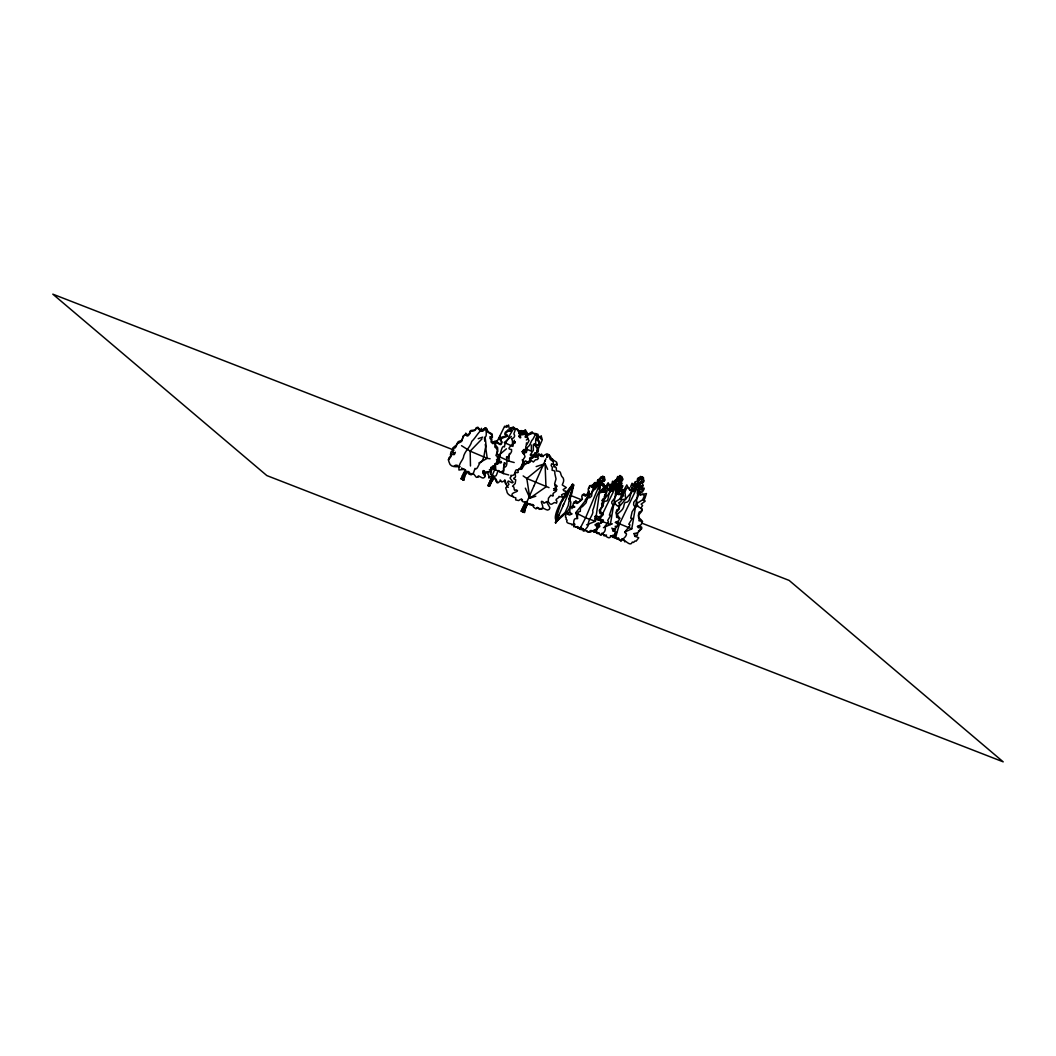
<?xml version="1.0" encoding="UTF-8"?>
<svg xmlns="http://www.w3.org/2000/svg" width="1056" height="1056" viewBox="0 0 1056 1056"><rect width="100%" height="100%" fill="white"/><g stroke="black" fill="none" stroke-linecap="round" stroke-linejoin="round"><path stroke-width="1.5" d="M525.782 435.521L527.485 436.247M619.027 488.202L619.846 488.611L619.595 490.895C621.865 492.122 622.776 488.479 620.176 488.545L620.743 488.598M485.734 429.092L485.47 427.759L483.859 429.475C479.833 434.306 478.883 426.492 476.018 428.459C475.319 432.828 468.151 429.752 469.841 433.699C465.815 439.718 467.188 431.719 463.426 436.458L462 439.85C462.686 441.738 459.518 442.24 458.476 443.203C455.73 442.86 457.525 449.038 452.866 448.338C453.961 449.869 451.427 450.014 452.456 451.255L453.658 452.971L454.898 453.209L455.4 452.232M621.773 490.71L621.839 491.608M508.728 474.949L503.356 473.55L504.187 462.779M514.206 462.528L508.834 461.116L509.428 453.433M615.714 483.252C613.536 479.2 623.066 473.735 621.496 480.018C621.232 482.17 622.354 483.754 619.384 485.258C621.68 485.166 622.934 488.149 619.674 486.684M595.967 484.163L595.307 486.077M515.486 429.238C514.193 425.542 510.668 434.108 508.886 436.735C509.546 438.346 504.108 443.124 504.438 446.912C501.494 443.837 500.306 457.142 499.224 456.456M571.93 491.106L572.075 489.113M603.913 491.581L605.128 486.037L603.451 486.156M606.157 488.268L606.184 485.866L608.164 482.724L610.21 486.367M490.327 436.55L491.832 439.085L491.476 441.131L493.31 442.477C497.653 440.933 493.904 444.8 496.32 446.094L497.627 447.652L497.825 451.598L496.848 452.351M532.396 433.422L532.105 431.772L530.904 433.752M571.916 508.702L572.273 505.784L574.873 506.972M483.476 470.804L482.962 472.969M614.698 504.636L615.08 501.428M616.849 487.014L617.245 483.806L602.857 500.861M636.636 506.959L637.23 502.088M638.418 492.334L638.814 489.086M639.21 485.839L639.606 482.592L618.671 507.395M521.506 499L522.535 500.161M616.942 516.001C617.826 511.645 623.462 511.487 624.07 504.94C624.69 501.151 625.852 502.92 627.541 501.917L629.125 500.201L631.646 490.948L632.742 490.38L633.164 491.779L635.54 489.086L635.342 486.367L636.728 486.618L637.626 482.922L640.728 478.276L643.078 479.173L643.408 480.586L641.903 482.948L643.078 485.021L640.028 487.885L643.078 489.337L642.035 490.156L639.527 489.496L639.223 491.225L640.57 491.832L640.266 494.512L642.932 494.3L644.371 495.832L642.655 499.739L637.19 503.303L636.979 505.296L638.075 505.956C639.052 508.82 644.596 507.223 640.952 511.434L639.21 512.002L638.59 513.955L638.524 517.4L639.514 518.206L638.893 520.714L642.563 521.492L641.164 524.66L637.85 526.284L638.207 527.63L640.464 527.947L640.86 529.386L637.613 533.016L634.115 534.006L634.788 536.078L638.748 537.768L636.148 541.134C633.917 539.933 634.564 543.708 632.346 542.058C631.026 545.78 627.99 543.088 625.931 541.49L624.69 541.807L624.188 540.038L622.433 538.996M586.621 524.832L595.439 521.308L601.049 481.114L575.718 512.754L577.724 518.522M523.472 453.988L522.667 451.453L523.67 449.526M461.525 468.323L464.746 469.616L464.772 470.844M595.399 519.737L595.874 516.516M529.135 462.805L530.693 459.307M464.838 475.794L463.914 479.952L460.984 478.817L462.436 475.622M519.037 433.013L519.196 431.983M592.205 530.653C591.98 532.475 595.214 528.238 593.921 532.079C599.597 530.719 596.429 533.636 591.571 530.706M611.16 535.828C611.12 538.098 612.731 533.927 614.196 535.326L616.48 532.369L612.995 530.878L612.414 529.056L615.49 528.198L618.341 524.99L615.688 522.258L618.605 520.832L619.832 518.047L616.612 517.361L616.334 511.408L616.889 509.692L618.42 509.19C621.628 505.494 616.744 506.893 615.886 504.385L614.922 503.791L615.107 502.036L619.925 498.907L621.43 495.462L620.162 494.116L617.113 494.142M464.482 476.903L463.861 480.11L461.036 478.698M554.083 467.082L553.938 465.894M623.964 492.796L624.73 491.383M596.891 518.958L599.438 520.357L617.245 483.806L610.342 524.542L603.425 527.67M624.637 532.105L631.778 528.871L639.606 482.592L619.37 524.119L616.057 535.986L614.922 533.082M574.992 524.753L571.837 524.911L571.309 523.921C569.078 523.486 565.501 523.129 567.112 520.067C564.722 519.592 567.521 517.796 565.435 517.057L566.042 513.44L569.501 515.038L571.23 514.285L569.778 511.434L570.187 507.236L573.976 507.408L573.038 504.319L574.24 501.587L576.932 503.527L581.473 499.831L582.358 498.3L581.684 496.848C582.265 492.03 584.496 496.61 586.925 495.568L588.007 495.898L589.169 494.617L588.192 489.007L589.684 485.641L591.532 485.694L592.984 487.555L594.528 485.813C596.033 487.859 595.888 483.49 595.835 485.971M556.868 515.592L557.08 514.589M556.961 515.183L555.456 522.68L559.469 517.955M555.601 522.746L572.616 484.07L570.161 489.562M574.57 503.356L575.771 500.623L578.16 502.748M573.263 486.314L568.748 499.25L569.395 498.775L568.3 505.375L565.132 512.477L557.542 519.407L555.456 522.68L557.225 519.143M514.298 440.18L512.873 446.384L504.24 442.53L511.342 436.471M619.014 477.827L619.991 476.969C621.298 473.748 619.846 479.384 621.628 476.414L623.014 479.266L622.116 480.823L620.242 481.087M591.796 486.301C594.343 481.694 596.812 484.295 594.026 487.898M602.91 488.149L600.732 492.888M595.492 532.066L597.392 533.61C599.359 530.152 600.138 538.864 602.356 533.518C605.537 531.92 605.722 528.739 604.996 526.126L608.533 521.968L607.688 520.436L610.817 515.275L609.391 515.143L612.124 507.25C614.988 504.016 610.777 504.768 611.86 501.64C613.285 500.042 618.79 492.73 615.503 493.693C615.859 489.06 616.783 489.43 618.341 484.994C619.12 480.823 621.166 477.616 616.202 480.506C616.004 483.542 612.018 482.684 613.576 486.697C611.226 484.532 609.286 486.526 612.81 487.978L609.127 490.486L605.986 485.852L603.979 488.268C600.059 490.169 600.89 492.294 605.035 491.449L607.2 490.776L605.801 495.053C603.834 496.742 607.438 498.234 602.62 499.884L603.9 501.178L602.58 503.052L603.425 505.824L599.306 510.22L599.861 513.348C605.114 515.196 599.122 518.773 596.006 516.305L594.99 516.833M518.074 431.204C520.529 430.637 522.667 430.188 523.697 431.534L525.294 429.66L527.868 434.201L529.228 434.306L530.798 432.445L530.64 434.174M597.656 484.202L598.171 482.869M538.019 449.975L537.53 452.575L534.626 453.71M632.042 487.991L630.841 490.552M588.878 491.7L588.1 493.838M556.987 515.024L561.356 502.366L572.972 484.348L573.698 484.862L572.946 487.608M596.521 530.798L598.594 523.34M480.242 430.426L481.496 428.314L481.998 430.307M525.452 435.151C525.611 435.679 530.125 438.464 526.31 439.996M566.636 493.561L565.646 496.412M617.008 490.156L617.258 489.324M580.246 527.327L579.823 528.449L581.249 529.782C583.268 526.693 582.107 532.29 584.39 530.996C585.618 528.805 587.624 527.472 588.496 524.687C587.281 520.436 594.396 513.929 592.68 510.457C595.927 502.418 594.634 498.564 599.729 490.987C598.026 488.638 600.613 485.628 602.303 481.483L604.243 481.246L604.454 480.242M619.265 490.895L619.687 489.641M496.016 441.857L497.996 439.732L504.649 426.162L505.296 427.099L506.748 425.462L506.748 427.258L508.556 425.014L509.335 429.066L513.493 426.888L513.902 428.815L515.315 429.568L513.902 433.884C515.869 436.128 513.493 438.953 511.447 438.451C512.53 440.22 512.807 442.372 512.239 444.418C508.451 448.153 507.566 449.13 511.592 449.539C512.358 453.658 508.213 454.067 507.989 458C504.306 452.509 509.348 465.221 505.019 467.108C501.521 465.973 505.402 471.728 502.471 471.148C500.069 472.679 500.161 471.689 498.802 470.593M556.67 516.529L555.826 522.826M621.628 495.343L623.027 491.832L621.865 490.71L619.318 491.093M616.862 483.344L616.189 484.585M602.316 485.311C600.217 485.918 604.085 481.364 601.498 483.371M545.978 458.753L545.015 460.918M618.222 479.886C619.621 476.916 618.011 481.048 619.846 480.995M640.728 478.13L641.533 476.665L641.348 478.645L642.668 477.154L641.348 478.645L639.382 477.734L637.811 481.153L635.501 481.694L635.435 485.866L632.32 484.612L632.412 485.932L634.577 487.318L633.521 488.717L632.174 488.136L630.392 490.169C628.188 490.169 630.089 486.974 627.884 487.265L626.815 484.902L624.254 489.443C625.72 490.934 622.974 493.139 623.185 490.67L622.01 491.132L621.786 493.891L622.776 495.304L621.733 496.214M557.674 511.936L558.162 510.695M528.211 434.333C530.204 432.234 535.603 433.066 538.705 435.943C539.972 437.963 535.669 438.174 537.662 440.273C540.223 440.524 539.682 444.431 538.204 445.672L536.263 444.616L534.785 445.064L538.151 449.803M621.496 476.863C621.469 475.82 618.539 478.038 618.486 480.11M536.58 452.839L535.379 456.931L534.191 456.403L532.528 458.212C531.247 456.298 528.106 457.908 530.336 459.914L527.38 462.62C524.647 458.779 525.584 462.198 522.878 462.568L521.294 466.33C523.446 469.207 518.338 467.148 518.998 469.445M595.135 485.087L595.399 484.374M524.977 434.042C525.043 430.096 520.595 435.494 519.037 433.462M612.454 486.143L612.718 485.47M617.034 493.918L618.209 490.987M464.323 475.636L462.871 479.807L461.802 478.936L465.788 470.29L464.719 469.603M527.287 463.214L528.198 461.842L528.554 462.871M552.473 460.97L552.526 458.911L550.862 459.571M616.044 486.869L617.245 483.806M638.444 485.549L639.606 482.592M556.406 520.516C549.437 515.196 578.53 471.266 572.629 489.535C572.352 494.076 569.276 498.406 570.293 500.914L570.821 502.088C570.821 512.332 560.802 515.922 555.733 522.799M601.986 507.263L601.616 503.659L602.897 501.824L601.775 500.425C606.289 498.947 602.989 497.284 604.877 495.647L606.302 491.344L604.309 491.911C594.713 491.964 606.632 489.443 603.781 486.169L602.804 486.169L603.781 484.11L601.511 483.899L603.082 478.064L601.894 477.338L599.069 481.272L598.396 484.506L597.01 484.031L597.736 485.813L595.135 488.875L595.043 486.961M466.382 471.517L463.003 479.411L461.696 479.239C468.428 467.887 464.812 469.234 458.924 470.026C458.238 462.739 463.492 460.469 463.795 455.638C465.67 450.173 470.171 447.308 471.794 441.342C474.751 438.662 476.203 435.587 479.833 431.442C481.219 428.736 482.605 434.135 484.757 428.3C487.846 427.112 486.526 432.907 489.403 433.105L491.911 434.887L492.413 437.461L490.248 436.775L489.944 438.359L491.489 440.062L491.106 442.147L492.875 443.692C498.221 439.877 500.32 448.523 502.062 442.292C496.373 435.956 514.061 437.897 504.9 433.99L505.243 432.313L507.368 430.65L510.338 430.861L511.87 427.931C515.249 428.749 518.258 428.842 519.684 432.868C518.232 438.082 528.581 430.927 525.36 436.841L525.32 437.395C527.696 436.247 527.023 437.778 528.251 439.692C531.194 440.524 524.581 444.88 525.796 448.615L525.809 451.163L524.08 453.961L525.03 456.76L522.641 460.376L523.776 462.898L525.202 463.32M537.068 451.704L542.216 439.956L542.203 439.045L541.306 439.322L541.702 437.237L540.553 438.53L541.358 435.838L538.23 438.227L537.768 434.056L535.234 434.874L533.108 438.874C529.901 441.976 531.577 444.259 527.01 447.77C526.522 456.548 525.73 450.226 523.327 452.575M589.816 493.667L588.944 495.713M535.748 481.866L534.019 485.8M526.469 505.732L524.278 510.866M538.177 451.216L537.134 451.968M545.279 460.324L544.896 461.221M601.049 481.114L585.592 517.823L580.747 527.168M517.295 429.858L517.004 429.132M559.31 514.087L558.637 515.658M529.241 496.676L529.505 496.069L522.733 511.5M563.64 504.161L562.848 505.956M569.844 496.294L570.214 495.409M617.192 493.706L618.064 491.858L616.889 491.41L617.166 489.892C620.638 491.515 620.809 488.743 617.602 488.466C620.677 486.908 619.516 485.272 619.78 483.041C621.364 476.929 614.368 483.133 614.975 486.684C612.704 486.248 613.562 493.337 610.87 490.71C607.926 493.126 609.154 497.864 607.121 500.795C605.233 501.838 604.217 499.897 603.557 503.488L600.112 509.916M530.006 462.106L530.534 461.314M529.043 497.099L533.821 486.222M585.196 499.91L589.42 494.894L589.274 492.505M595.03 531.67L599.966 534.402M614.381 536.976L619.978 540.065M592.706 486.856L594.396 483.041L592.469 487.582M547.074 456.337L547.919 454.384L546.625 457.301M615.014 537.161L615.199 535.722M526.733 502.326L526.231 503.501M526.456 503.012L527.182 501.296M541.464 468.956L542.744 466.066M542.85 465.828L545.12 460.693M600.389 481.708L600.772 480.11M590.502 485.707L592.165 485.285L593.432 487.265L594.911 485.575L596.508 485.839L595.122 482.447L597.604 483.767L597.762 480.044L599.636 479.714L600.89 476.929L602.923 477.721L604.256 476.929L604.494 480.216M541.187 469.564L535.63 482.13M546.665 456.205L547.787 454.687M616.097 537.055L615.767 537.808L613.114 537.438C613.734 533.61 612.652 537.134 610.856 536.144C609.682 539.431 607.015 537.055 605.194 535.643L604.111 535.92L603.24 533.861L601.498 533.399L604.52 535.234L606.54 535.049M535.075 452.602C531.577 457.723 536.501 454.687 537.847 455.941M581.302 528.409L580.919 529.109L576.206 526.693M609.814 490.459L610.962 487.938M484.321 428.974L483.635 429.937M619.964 491.713C620.149 488.479 622.063 487.766 620.096 490.974L619.7 492.122L617.311 492.598M462.383 475.741L463.61 473.114M523.789 512.015L521.202 511.223L524.7 504.9L524.819 501.877C520.344 502.788 522.971 496.756 518.681 500.57L515.671 499.897L515.83 497.851L513.124 497.02L511.909 494.934C511.5 492.004 520.872 491.753 516.239 489.892C512.516 491.964 515.592 486.512 512.543 486.235L515.183 483.503L515.75 479.794L513.691 478.777L514.074 477.893C517.638 478.223 512.807 470.118 516.872 472.758L518.232 472.336L517.704 469.735C520.859 470.105 521.4 465.089 523.156 464.191M586.978 494.512L587.73 493.97M546.784 456.218C549.899 451.414 550.625 459.901 553.476 460.192L556.565 462.145L557.264 464.468L556.829 465.432L556.314 464.231L554.44 464.851L554.334 466.013L556.274 467.874L556.433 470.897C561.884 471.306 559.852 473.009 561.7 476.296L563.284 478.183C564.524 481.444 562.61 483.252 562.294 484.968L566.32 487.595L563.112 489.641L564.181 491C567.917 490.235 565.369 494.248 563.495 493.786L561.528 494.828L562.597 497.204L558.98 496.465C559.68 498.274 553.661 499.132 556.974 501.204L556.512 503.197C553.529 500.914 552.816 505.336 550.07 504.042L548.724 502.181L546.77 502.128L549.912 507.804L549.278 509.335C546.876 512.068 543.114 506.141 541.873 509.098L539.524 509.335L536.976 507.619M492.056 479.186L488.598 485.984L492.928 476.296L492.73 474.289L494.38 470.382L495.818 468.89M464.864 475.715L466.488 472.877M541.86 456.628L540.091 455.426L541.504 454.04L543.154 456.654M525.796 502.207L521.651 511.078L523.961 512.437L526.284 505.6L528.436 503.474C530.759 507.395 533.452 501.376 533.518 507.118L536.026 508.886L537.425 507.382L539.854 508.82L542.216 508.306C544.645 506.629 538.534 499.554 543.022 501.706C543.998 505.85 545.939 499.91 548.196 501.97L548.447 498.181L550.796 495.264L552.922 496.082L553.331 495.211C550.678 492.796 559.931 490.829 555.232 489.68L554.624 488.387L557.198 486.248L554.598 483.833L556.037 478.936L555.232 475.345C553.964 472.243 556.512 470.712 552.077 470.263L552.314 467.306L551.153 465.551L551.588 463.795L553.397 464.429L553.238 461.657L550.07 459.122L548.764 454.714L546.678 453.882L542.969 455.994L538.956 455.347L536.791 457.103L538.481 458.014L537.491 459.518L535.392 459.835L533.372 462.013C530.046 459.03 530.627 461.947 527.472 463.096L524.278 464.917L521.624 469.286L519.103 469.3M586.621 495.515L588.034 494.155M567.072 492.703L572.339 484.625L573.632 485.153M618.077 491.951L617.496 493.522L618.658 494.67L623.278 493.456L621.839 497.812C619.872 499.554 623.423 501.006 618.605 502.762L619.872 504.055L618.539 505.956L619.357 508.741L616.229 512.609L616.915 515.645C619.542 515.579 618.116 517.678 619.661 518.39M463.558 473.233L465.234 470.118L464.627 469.432M525.386 502.141L521.149 510.998L524.608 512.53L525.611 507.751L527.696 504.055L530.416 504.029M591.716 487.212L594.158 483.529L595.109 483.529M642.114 478.738L643.434 477.602L643.632 480.15C644.846 480.48 643.13 483.622 641.599 482.75M582.912 495.607C583.77 491.33 585.38 496.333 587.585 495.145L589.446 494.815M494.776 477.457L493.046 480.018L492.954 477.233M601.405 477.748L602.818 476.045L603.082 477.404M465.274 473.524L465.841 472.494M588.707 490.486L587.532 493.759L584.958 496.03M617.47 484.414L618.697 483.226M639.87 483.278L640.622 482.183M588.997 488.506L589.763 487.186M604.336 492.056L606.038 488.532L607.702 488.624L608.797 490.644M606.566 488.717L608.216 485.324L609.814 485.417L611.2 487.199M578.754 501.943L581.236 500.293M522.628 461.815L523.34 459.65L522.126 459.954M612.982 484.744L612.374 486.222L610.883 484.15L609.985 486.539C607.913 487.885 612.229 489.628 610.038 490.684M640.556 491.726L639.949 494.736M618.314 484.546L619.674 482.816M570.728 493.429L571.243 492.624M595.544 515.605L595.122 517.07M495.594 463.967C492.532 466.976 493.429 471.94 495.792 467.676M484.427 428.736C487.621 426.096 486.75 432.643 489.601 432.551L492.215 434.069L492.36 436.907L491.687 435.864M603.438 479.226L603.332 477.866C603.9 475.028 599.491 478.447 598.211 479.965C596.072 480.163 598.99 486.446 595.756 483.001C593.314 481.958 595.201 485.1 596.653 485.153L595.729 486.341M613.285 531.313L615.331 530.112C616.546 526.891 612.625 530.416 611.886 528.053M635.118 536.567L637.441 535.207L637.494 533.425L633.97 533.452M497.257 457.657L500.029 455.677L496.637 453.631M531.419 458.832L532.488 455.519L531.92 454.331L530.627 455.585L530.297 454.766L533.372 450.305L533.306 444.602L534.138 443.956L534.851 444.629L535.63 443.203L535.722 438.94L537.187 435.732C535.656 435.389 536.804 432.34 534.864 433.924M536.712 451.519L537.887 448.958L537.029 450.186M465.96 472.256C467.57 473.273 469.656 470.356 468.956 474.131C473.352 476.916 474.065 470.686 475.015 468.402C477.47 471.266 478.975 461.591 481.694 461.657C485.087 456.1 483.793 453.064 486.024 446.041C485.734 440.893 485.641 441.844 485.047 436.854C487.199 437.765 486.42 425.911 483.872 429.449L483.16 429.792M563.31 499.118L561.937 500.953M465.762 473.92L467.161 471.979L469.511 472.349M492.03 468.191L491.542 468.838C492.347 471.9 488.624 473.18 492.479 476.058L488.07 485.694L489.443 486.196L493.508 477.616L496.663 480.203L496.69 482.526C498.736 484.48 499.699 478.843 501.547 481.853L502.564 481.813C506.88 478.012 505.032 486.103 508.279 487.384M620.228 479.912L621.139 477.602M539.154 444.233L538.388 445.13L535.643 444.272C534.574 446.041 540.144 448.549 537.979 451.73M592.112 486.341L594.145 483.542L595.096 483.608M622.657 494.696L622.024 495.647L623.713 495.964M597.01 523.327C593.63 526.997 601.207 523.855 599.61 526.865L597.973 527.459L597.076 529.201L589.816 532.224L587.954 532.25L584.113 529.544M617.298 485.628L617.166 486.314M526.403 444.682L526.429 442.873M534.23 454.476C532.052 458.489 536.897 455.096 537.346 456.694M482.038 438.847L470.158 451.15L470.474 465.986M599.174 523.208L597.656 523.248M478.724 475.913L477.774 476.401M601.022 483.186L602.25 480.784M485.047 475.675C485.417 468.983 480.097 469.696 485.06 476.573L484.427 477.431C482.354 479.833 479.318 474.5 478.289 477.14L476.335 477.338L473.405 473.616M603.504 485.496L604.045 484.994C604.468 482.671 600.6 485.377 601.762 482.13C602.923 481.602 605.906 480.467 604.586 479.068L604.375 476.85L603.266 477.061M564.59 496.927L565.382 496.584M468.389 471.517L467.663 471.398M497.983 456.02L506.405 448.813M494.908 466.382L492.505 468.442L503.356 473.55M497.323 464.323L500.927 461.248M632.135 489.786L631 490.604M466.673 472.468L469.392 472.692M547.642 469.366L545.081 463.65L526.799 478.487L529.861 498.168L535.801 496.214M485.351 473.55C486.288 471.504 489.192 470.554 487.898 473.801L488.123 474.514C490.024 474.593 487.212 480.889 490.169 476.665L492.32 476.969L488.545 485.773L489.284 486.275L493.482 476.533L496.162 475.728L498.194 470.514M542.401 465.524L545.081 463.65L545.965 486.935L529.861 498.168L525.36 488.176M581.302 527.604L580.562 528.779L577.856 528.251C578.978 524.555 575.771 528.304 575.784 526.667L573.685 526.772L574.028 524.291C573.514 523.156 573.5 518.998 575.428 518.602L577.157 518.668L578.173 512.12L580.364 511.315C579.916 510.167 581.209 504.385 582.265 506.814L586.146 502.696L586.819 499.976C587.334 496.439 588.509 498.419 590.119 497.521L591.611 496.109L592.06 491.383L593.551 488.004L594.62 487.582M624.532 489.997L621.892 490.235M496.676 461.749C503.422 460.799 492.848 463.98 495.779 465.986L495.422 466.778L492.875 465.881C491.33 467.768 489.984 469.128 490.618 471.94C488.176 469.735 486.024 475.372 484.625 471.372L483.318 470.527M478.87 463.003L487.225 458.37L490.103 458.753M596.97 515.698L595.558 516.608L595.624 518.272L603.332 519.974L603.319 521.321L600.389 523.354M602.25 507.091L600.323 509.573L601.049 512.596C605.629 514.404 602.593 515.935 598.633 516.74M619.41 489.377L621.694 488.558L622.921 485.879L621.02 485.43L621.997 483.397L620.651 483.674M641.507 522.298C642.814 521.519 641.137 518.879 639.236 518.773L638.458 515.315L642.008 510.919L641.084 507.751L642.602 505.586L641.164 504.121L645.097 501.283L644.648 500.108C642.972 501.943 642.761 498.419 644.833 498.498L646.47 493.548L640.319 494.881M454.304 465.828L456.034 465.102M591.73 530.574L590.225 530.561M513.282 496.465C510.906 496.558 506.722 494.076 506.761 490.895L505.718 487.898L508.926 484.348L507.672 482.222L508.292 481.008L512.186 482.869L513.176 482.341L510.418 478.672C509.15 477.193 512.16 477.18 510.814 475.345C516.727 476.863 513.718 467.716 518.021 470.158M494.71 443.573C496.874 443.586 493.152 447.295 495.752 447.704L496.993 449.42C497.917 452.298 496.32 453.961 495.964 455.532L499.237 457.934L496.505 459.756L497.35 460.997C499.066 461.881 501.389 457.895 498.142 458.779M618.486 484.15C620.03 484.638 621.918 482.381 620.783 481.668L620.598 479.424L618.776 480.335L618.196 478.368L616.414 479.754C615.12 479.384 614.724 482.302 616.136 483.12M620.374 488.572L619.304 488.651L620.308 486.539L618.354 487.014M612.348 523.842L610.342 524.542L600.798 520.885M478.223 438.676L482.711 437.131M582.45 499.224L581.552 499.805L570.834 495.541M641.507 486.024L643.091 485.681L641.942 488.083L644.173 488.149L644.028 489.218L642.404 492.03L639.474 492.558M536.158 466.594L545.081 463.65M553.661 490.34L556.631 489.364L554.704 485.074M615.226 522.469L618.116 522.311L619.172 524.225L616.928 526.376L615.133 526.324M637.322 526.508L639.514 525.98L641.731 527.195L641.718 528.739L638.365 531.155M526.456 435.283L527.551 435.679M533.98 505.441L532.673 505.666L530.97 504.266M572.114 513.942L568.194 512.266L567.851 514.404M583.73 529.597L582.278 528.515M460.139 466.699C456.35 466.567 450.212 467.848 449.09 462.145L448.272 459.598L449.988 458.04C452.324 456.733 448.166 452.034 452.522 454.054L453.077 454.634C456.76 455.162 453.156 451.427 451.268 451.519C449.75 453.13 453.209 454.78 450.622 456.258L448.932 457.723L449.222 459.492M519.037 435.283L520.318 436.234L518.905 436.339M472.032 473.761L470.039 473.524M535.418 456.852L538.93 453.671L540.091 455.426M621.35 489.02L621.799 491.502M574.636 523.763L572.524 524.278M603.702 491.911L602.276 490.842L601.88 492.307M489.39 469.59L491.344 469.88L491.779 468.112L490.895 467.32M619.12 485.192L618.196 485.219M480.652 430.571L477.88 427.218L476.282 427.746C475.543 432.194 468.534 428.472 470.21 432.67L467.676 435.072L465.709 433.132L465.353 434.9L463.307 435.732L462.515 438.385C462.977 441.276 458.581 440.576 457.657 442.319C457.486 446.371 451.73 446.516 453.103 449.434L453.486 450.12M588.812 531.709L595.597 530.152L596.482 528.396L598 527.881C597.656 525.941 590.832 524.04 598.844 524.33L601.603 522.416L601.656 521.03L594.686 518.866M457.01 465.194L457.776 465.683M549.014 487.634L526.799 478.487L523.156 475.913M553.582 488.664L556.631 489.364M603.002 498.709L604.085 499.026L605.246 497.706L604.6 494.736M497.112 482.038L496.016 481.378L495.766 478.79L493.456 477.51L489.482 486.288L487.991 485.575L492.426 475.952C487.621 471.992 492.532 471.874 491.172 468.178M605.405 488.558L604.23 487.687L604.613 491.198M595.439 521.308L585.592 517.823L575.718 512.754M625.152 541.015L621.707 538.943M631.778 528.871L616.836 522.72M610.434 535.867L616.348 538.138M614.249 484.295L612.691 482.803L614.434 483.186M454.014 450.12L52.8 294.149L266.851 475.583L1003.2 761.851L789.122 580.404L641.546 523.037M575.771 526.97L581.011 529.056M525.466 448.708L531.392 451.163L531.326 444.985M494.63 463.901L496.663 464.284L495.845 463.043M499.343 456.654L508.834 461.116M586.41 530.666L587.611 531.247M630.379 490.525L628.769 488.057L626.683 488.044L624.941 491.951L625.72 498.973L621.667 499.91L620.176 498.63M598.316 532.673L599.082 533.108M583.334 529.505L582.476 528.396M461.525 445.685L470.158 451.15L487.225 458.37L485.285 444.378M614.896 537.425L617.06 539.167C619.318 535.154 618.288 541.134 619.661 539.563L620.941 541.345L622.684 539.075C624.017 538.441 627.211 535.339 626.327 533.372L625.231 533.122L625.363 531.313L629.706 525.941L629.838 524.674L628.769 524.198L632.32 518.338L630.696 518.192L632.069 511.936L633.785 509.216C636.227 506.154 634.036 506.537 633.6 504.583L633.772 502.247L637.256 498.076L638.972 494.168L638.616 492.967L637.256 493.588L637.6 489.997C640.253 488.413 640.042 483.714 642.074 478.87M632.306 489.403L630.683 486.46L632.029 483.265L633.943 484.559L634.946 482.104L636.042 484.097M500.135 479.952L500.821 480.559M506.352 484.255L505.045 482.909L504.821 479.767M461.815 468.204L462.515 468.93M641.348 478.645L640.702 476.401L638.682 477.972C637.19 477.563 636.755 480.876 638.365 481.8M620.519 477.404L619.964 475.504L619.12 476.705L617.654 476.533L616.902 478.526L617.971 480.084M519.103 432.274C521.664 432.128 521.954 431.561 523.288 432.696C525.4 426.334 527.01 438.544 529.769 433.937C533.544 431.746 541.332 435.626 537.095 439.362L539.062 441.553L539.18 444.299M493.403 443.018C495.911 436.59 500.333 448.681 501.613 441.474C496.624 435.877 507.276 436.828 507.302 435.415L505.349 434.808L505.718 433.171L507.764 431.363L510.536 431.204L510.602 428.195L511.672 427.574C514.536 429.277 517.031 427.667 518.813 431.059M616.004 482.038L615.067 480.348L614.222 482.434L612.889 481.087L612.295 481.774L611.899 485.483L613.14 483.384L614.104 485.14M547.483 457.235L547.708 454.938M484.414 438.161L484.849 441.263M522.166 451.651L522.733 452.866L525.32 450.041L524.792 449.513L522.166 451.651M499.765 438.491C497.851 443.203 500.94 431.719 499.765 438.491M515.236 442.081C514.708 445.526 513.889 439.824 515.236 442.081M499.303 461.644C497.983 463.716 498.986 459.479 499.303 461.644M505.124 463.214L503.844 465.67L505.124 463.214M519.248 436.748C520.951 440.114 521.466 435.164 519.248 436.748M527.393 436.498L525.479 436.696L527.393 436.498M507.619 430.399C508.094 432.736 509.335 428.776 507.619 430.399M538.27 439.943L537.438 440.55L538.27 439.943M501.481 462.304C500.056 464.759 499.448 460.192 501.481 462.304"/></g></svg>
